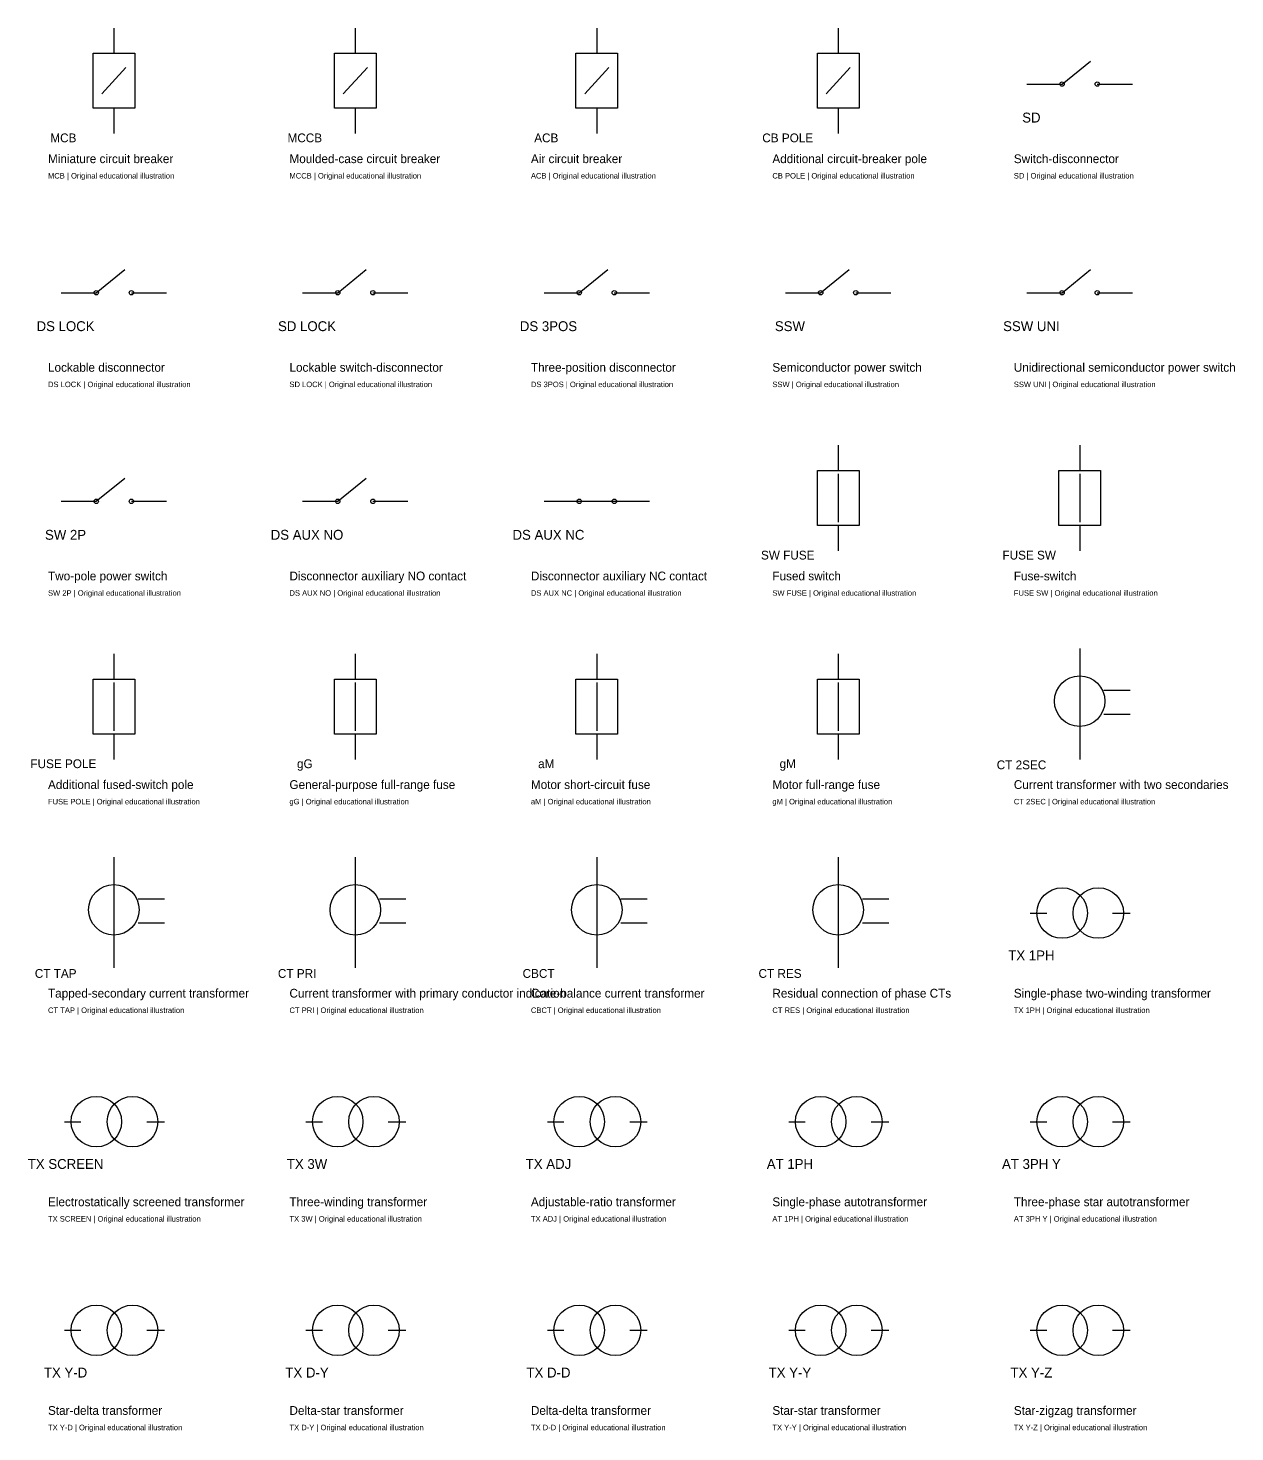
# Model space of a CAD drawing. Extents: x -25 to 1140, y -41451 to 113.
# Drawn here: x -18 to 1081, y -8961 to -7682 of the extents above; entities that cross this region are included whole.
import ezdxf
from ezdxf.enums import TextEntityAlignment as Align

# ---------------------------------------------------------------- set-up
doc = ezdxf.new("R2010")
doc.units = 0
doc.layers.add('REFERENCE', color=7, linetype='CONTINUOUS')

# ---------------------------------------------------------------- blocks, each defined once
blk = doc.blocks.new('REF_MINIATURE_CIRCUIT_BREAKER')
at = {"layer": 'REFERENCE'}
for p, q in [((60, 108), (60, 85)), ((41, 85), (79, 85)), ((41, 35), (41, 85)), ((79, 85), (79, 35)), ((49, 48), (71, 72)), ((79, 35), (41, 35)), ((60, 35), (60, 12))]:
    blk.add_line(p, q, dxfattribs=at)
blk.add_text('MCB', height=8, dxfattribs=at).set_placement((14, 4), align=Align.CENTER)
blk = doc.blocks.new('REF_MOULDED_CASE_CIRCUIT_BREAKER')
at = {"layer": 'REFERENCE'}
for p, q in [((60, 108), (60, 85)), ((41, 85), (79, 85)), ((41, 35), (41, 85)), ((79, 85), (79, 35)), ((49, 48), (71, 72)), ((79, 35), (41, 35)), ((60, 35), (60, 12))]:
    blk.add_line(p, q, dxfattribs=at)
blk.add_text('MCCB', height=8, dxfattribs=at).set_placement((14, 4), align=Align.CENTER)
blk = doc.blocks.new('REF_AIR_CIRCUIT_BREAKER')
at = {"layer": 'REFERENCE'}
for p, q in [((60, 108), (60, 85)), ((41, 85), (79, 85)), ((41, 35), (41, 85)), ((79, 85), (79, 35)), ((49, 48), (71, 72)), ((79, 35), (41, 35)), ((60, 35), (60, 12))]:
    blk.add_line(p, q, dxfattribs=at)
blk.add_text('ACB', height=8, dxfattribs=at).set_placement((14, 4), align=Align.CENTER)
blk = doc.blocks.new('REF_ADDITIONAL_CIRCUIT_BREAKER_POLE')
at = {"layer": 'REFERENCE'}
for p, q in [((60, 108), (60, 85)), ((41, 85), (79, 85)), ((41, 35), (41, 85)), ((79, 85), (79, 35)), ((49, 48), (71, 72)), ((79, 35), (41, 35)), ((60, 35), (60, 12))]:
    blk.add_line(p, q, dxfattribs=at)
blk.add_text('CB POLE', height=8, dxfattribs=at).set_placement((14, 4), align=Align.CENTER)
blk = doc.blocks.new('REF_SWITCH_DISCONNECTOR')
at = {"layer": 'REFERENCE'}
for p, q in [((44, 57), (70, 78)), ((12, 57), (44, 57)), ((76, 57), (108, 57))]:
    blk.add_line(p, q, dxfattribs=at)
for centre in [(44, 57), (76, 57)]:
    blk.add_circle(centre, 2, dxfattribs=at)
blk.add_text('SD', height=9, dxfattribs=at).set_placement((16, 22), align=Align.CENTER)
blk = doc.blocks.new('REF_LOCKABLE_DISCONNECTOR')
at = {"layer": 'REFERENCE'}
for p, q in [((44, 57), (70, 78)), ((12, 57), (44, 57)), ((76, 57), (108, 57))]:
    blk.add_line(p, q, dxfattribs=at)
for centre in [(44, 57), (76, 57)]:
    blk.add_circle(centre, 2, dxfattribs=at)
blk.add_text('DS LOCK', height=9, dxfattribs=at).set_placement((16, 22), align=Align.CENTER)
blk = doc.blocks.new('REF_LOCKABLE_SWITCH_DISCONNECTOR')
at = {"layer": 'REFERENCE'}
for p, q in [((44, 57), (70, 78)), ((12, 57), (44, 57)), ((76, 57), (108, 57))]:
    blk.add_line(p, q, dxfattribs=at)
for centre in [(44, 57), (76, 57)]:
    blk.add_circle(centre, 2, dxfattribs=at)
blk.add_text('SD LOCK', height=9, dxfattribs=at).set_placement((16, 22), align=Align.CENTER)
blk = doc.blocks.new('REF_THREE_POSITION_DISCONNECTOR')
at = {"layer": 'REFERENCE'}
for p, q in [((44, 57), (70, 78)), ((12, 57), (44, 57)), ((76, 57), (108, 57))]:
    blk.add_line(p, q, dxfattribs=at)
for centre in [(44, 57), (76, 57)]:
    blk.add_circle(centre, 2, dxfattribs=at)
blk.add_text('DS 3POS', height=9, dxfattribs=at).set_placement((16, 22), align=Align.CENTER)
blk = doc.blocks.new('REF_SEMICONDUCTOR_POWER_SWITCH')
at = {"layer": 'REFERENCE'}
for p, q in [((44, 57), (70, 78)), ((12, 57), (44, 57)), ((76, 57), (108, 57))]:
    blk.add_line(p, q, dxfattribs=at)
for centre in [(44, 57), (76, 57)]:
    blk.add_circle(centre, 2, dxfattribs=at)
blk.add_text('SSW', height=9, dxfattribs=at).set_placement((16, 22), align=Align.CENTER)
blk = doc.blocks.new('REF_UNIDIRECTIONAL_SEMICONDUCTOR_POWER_SWITCH')
at = {"layer": 'REFERENCE'}
for p, q in [((44, 57), (70, 78)), ((12, 57), (44, 57)), ((76, 57), (108, 57))]:
    blk.add_line(p, q, dxfattribs=at)
for centre in [(44, 57), (76, 57)]:
    blk.add_circle(centre, 2, dxfattribs=at)
blk.add_text('SSW UNI', height=9, dxfattribs=at).set_placement((16, 22), align=Align.CENTER)
blk = doc.blocks.new('REF_TWO_POLE_POWER_SWITCH')
at = {"layer": 'REFERENCE'}
for p, q in [((44, 57), (70, 78)), ((12, 57), (44, 57)), ((76, 57), (108, 57))]:
    blk.add_line(p, q, dxfattribs=at)
for centre in [(44, 57), (76, 57)]:
    blk.add_circle(centre, 2, dxfattribs=at)
blk.add_text('SW 2P', height=9, dxfattribs=at).set_placement((16, 22), align=Align.CENTER)
blk = doc.blocks.new('REF_DISCONNECTOR_AUXILIARY_NO_CONTACT')
at = {"layer": 'REFERENCE'}
for p, q in [((44, 57), (70, 78)), ((12, 57), (44, 57)), ((76, 57), (108, 57))]:
    blk.add_line(p, q, dxfattribs=at)
for centre in [(44, 57), (76, 57)]:
    blk.add_circle(centre, 2, dxfattribs=at)
blk.add_text('DS AUX NO', height=9, dxfattribs=at).set_placement((16, 22), align=Align.CENTER)
blk = doc.blocks.new('REF_DISCONNECTOR_AUXILIARY_NC_CONTACT')
at = {"layer": 'REFERENCE'}
for p, q in [((12, 57), (44, 57)), ((44, 57), (76, 57)), ((76, 57), (108, 57))]:
    blk.add_line(p, q, dxfattribs=at)
for centre in [(44, 57), (76, 57)]:
    blk.add_circle(centre, 2, dxfattribs=at)
blk.add_text('DS AUX NC', height=9, dxfattribs=at).set_placement((16, 22), align=Align.CENTER)
blk = doc.blocks.new('REF_FUSED_SWITCH')
at = {"layer": 'REFERENCE'}
for p, q in [((60, 108), (60, 85)), ((41, 85), (79, 85)), ((41, 35), (41, 85)), ((60, 82), (60, 38)), ((79, 85), (79, 35)), ((79, 35), (41, 35)), ((60, 35), (60, 12))]:
    blk.add_line(p, q, dxfattribs=at)
blk.add_text('SW FUSE', height=8, dxfattribs=at).set_placement((14, 4), align=Align.CENTER)
blk = doc.blocks.new('REF_FUSE_SWITCH')
at = {"layer": 'REFERENCE'}
for p, q in [((60, 108), (60, 85)), ((41, 85), (79, 85)), ((41, 35), (41, 85)), ((60, 82), (60, 38)), ((79, 85), (79, 35)), ((79, 35), (41, 35)), ((60, 35), (60, 12))]:
    blk.add_line(p, q, dxfattribs=at)
blk.add_text('FUSE SW', height=8, dxfattribs=at).set_placement((14, 4), align=Align.CENTER)
blk = doc.blocks.new('REF_ADDITIONAL_FUSED_SWITCH_POLE')
at = {"layer": 'REFERENCE'}
for p, q in [((60, 108), (60, 85)), ((41, 85), (79, 85)), ((41, 35), (41, 85)), ((60, 82), (60, 38)), ((79, 85), (79, 35)), ((79, 35), (41, 35)), ((60, 35), (60, 12))]:
    blk.add_line(p, q, dxfattribs=at)
blk.add_text('FUSE POLE', height=8, dxfattribs=at).set_placement((14, 4), align=Align.CENTER)
blk = doc.blocks.new('REF_GENERAL_PURPOSE_FULL_RANGE_FUSE')
at = {"layer": 'REFERENCE'}
for p, q in [((60, 108), (60, 85)), ((41, 85), (79, 85)), ((41, 35), (41, 85)), ((60, 82), (60, 38)), ((79, 85), (79, 35)), ((79, 35), (41, 35)), ((60, 35), (60, 12))]:
    blk.add_line(p, q, dxfattribs=at)
blk.add_text('gG', height=8, dxfattribs=at).set_placement((14, 4), align=Align.CENTER)
blk = doc.blocks.new('REF_MOTOR_SHORT_CIRCUIT_FUSE')
at = {"layer": 'REFERENCE'}
for p, q in [((60, 108), (60, 85)), ((41, 85), (79, 85)), ((41, 35), (41, 85)), ((60, 82), (60, 38)), ((79, 85), (79, 35)), ((79, 35), (41, 35)), ((60, 35), (60, 12))]:
    blk.add_line(p, q, dxfattribs=at)
blk.add_text('aM', height=8, dxfattribs=at).set_placement((14, 4), align=Align.CENTER)
blk = doc.blocks.new('REF_MOTOR_FULL_RANGE_FUSE')
at = {"layer": 'REFERENCE'}
for p, q in [((60, 108), (60, 85)), ((41, 85), (79, 85)), ((41, 35), (41, 85)), ((60, 82), (60, 38)), ((79, 85), (79, 35)), ((79, 35), (41, 35)), ((60, 35), (60, 12))]:
    blk.add_line(p, q, dxfattribs=at)
blk.add_text('gM', height=8, dxfattribs=at).set_placement((14, 4), align=Align.CENTER)
blk = doc.blocks.new('REF_CURRENT_TRANSFORMER_WITH_TWO_SECONDARIES')
at = {"layer": 'REFERENCE'}
for p, q in [((60, 113), (60, 12)), ((82, 75), (106, 75)), ((82, 53), (106, 53))]:
    blk.add_line(p, q, dxfattribs=at)
blk.add_circle((60, 65), 23, dxfattribs=at)
blk.add_text('CT 2SEC', height=8, dxfattribs=at).set_placement((7, 3), align=Align.CENTER)
blk = doc.blocks.new('REF_TAPPED_SECONDARY_CURRENT_TRANSFORMER')
at = {"layer": 'REFERENCE'}
for p, q in [((60, 113), (60, 12)), ((82, 75), (106, 75)), ((82, 53), (106, 53))]:
    blk.add_line(p, q, dxfattribs=at)
blk.add_circle((60, 65), 23, dxfattribs=at)
blk.add_text('CT TAP', height=8, dxfattribs=at).set_placement((7, 3), align=Align.CENTER)
blk = doc.blocks.new('REF_CURRENT_TRANSFORMER_WITH_PRIMARY_CONDUCTOR_INDICATION')
at = {"layer": 'REFERENCE'}
for p, q in [((60, 113), (60, 12)), ((82, 75), (106, 75)), ((82, 53), (106, 53))]:
    blk.add_line(p, q, dxfattribs=at)
blk.add_circle((60, 65), 23, dxfattribs=at)
blk.add_text('CT PRI', height=8, dxfattribs=at).set_placement((7, 3), align=Align.CENTER)
blk = doc.blocks.new('REF_CORE_BALANCE_CURRENT_TRANSFORMER')
at = {"layer": 'REFERENCE'}
for p, q in [((60, 113), (60, 12)), ((82, 75), (106, 75)), ((82, 53), (106, 53))]:
    blk.add_line(p, q, dxfattribs=at)
blk.add_circle((60, 65), 23, dxfattribs=at)
blk.add_text('CBCT', height=8, dxfattribs=at).set_placement((7, 3), align=Align.CENTER)
blk = doc.blocks.new('REF_RESIDUAL_CONNECTION_OF_PHASE_CTS')
at = {"layer": 'REFERENCE'}
for p, q in [((60, 113), (60, 12)), ((82, 75), (106, 75)), ((82, 53), (106, 53))]:
    blk.add_line(p, q, dxfattribs=at)
blk.add_circle((60, 65), 23, dxfattribs=at)
blk.add_text('CT RES', height=8, dxfattribs=at).set_placement((7, 3), align=Align.CENTER)
blk = doc.blocks.new('REF_SINGLE_PHASE_TWO_WINDING_TRANSFORMER')
at = {"layer": 'REFERENCE'}
for p, q in [((15, 62), (30, 62)), ((90, 62), (106, 62))]:
    blk.add_line(p, q, dxfattribs=at)
for centre in [(44, 62), (77, 62)]:
    blk.add_circle(centre, 23, dxfattribs=at)
blk.add_text('TX 1PH', height=9, dxfattribs=at).set_placement((16, 19), align=Align.CENTER)
blk = doc.blocks.new('REF_ELECTROSTATICALLY_SCREENED_TRANSFORMER')
at = {"layer": 'REFERENCE'}
for p, q in [((15, 62), (30, 62)), ((90, 62), (106, 62))]:
    blk.add_line(p, q, dxfattribs=at)
for centre in [(44, 62), (77, 62)]:
    blk.add_circle(centre, 23, dxfattribs=at)
blk.add_text('TX SCREEN', height=9, dxfattribs=at).set_placement((16, 19), align=Align.CENTER)
blk = doc.blocks.new('REF_THREE_WINDING_TRANSFORMER')
at = {"layer": 'REFERENCE'}
for p, q in [((15, 62), (30, 62)), ((90, 62), (106, 62))]:
    blk.add_line(p, q, dxfattribs=at)
for centre in [(44, 62), (77, 62)]:
    blk.add_circle(centre, 23, dxfattribs=at)
blk.add_text('TX 3W', height=9, dxfattribs=at).set_placement((16, 19), align=Align.CENTER)
blk = doc.blocks.new('REF_ADJUSTABLE_RATIO_TRANSFORMER')
at = {"layer": 'REFERENCE'}
for p, q in [((15, 62), (30, 62)), ((90, 62), (106, 62))]:
    blk.add_line(p, q, dxfattribs=at)
for centre in [(44, 62), (77, 62)]:
    blk.add_circle(centre, 23, dxfattribs=at)
blk.add_text('TX ADJ', height=9, dxfattribs=at).set_placement((16, 19), align=Align.CENTER)
blk = doc.blocks.new('REF_SINGLE_PHASE_AUTOTRANSFORMER')
at = {"layer": 'REFERENCE'}
for p, q in [((15, 62), (30, 62)), ((90, 62), (106, 62))]:
    blk.add_line(p, q, dxfattribs=at)
for centre in [(44, 62), (77, 62)]:
    blk.add_circle(centre, 23, dxfattribs=at)
blk.add_text('AT 1PH', height=9, dxfattribs=at).set_placement((16, 19), align=Align.CENTER)
blk = doc.blocks.new('REF_THREE_PHASE_STAR_AUTOTRANSFORMER')
at = {"layer": 'REFERENCE'}
for p, q in [((15, 62), (30, 62)), ((90, 62), (106, 62))]:
    blk.add_line(p, q, dxfattribs=at)
for centre in [(44, 62), (77, 62)]:
    blk.add_circle(centre, 23, dxfattribs=at)
blk.add_text('AT 3PH Y', height=9, dxfattribs=at).set_placement((16, 19), align=Align.CENTER)
blk = doc.blocks.new('REF_STAR_DELTA_TRANSFORMER')
at = {"layer": 'REFERENCE'}
for p, q in [((15, 62), (30, 62)), ((90, 62), (106, 62))]:
    blk.add_line(p, q, dxfattribs=at)
for centre in [(44, 62), (77, 62)]:
    blk.add_circle(centre, 23, dxfattribs=at)
blk.add_text('TX Y-D', height=9, dxfattribs=at).set_placement((16, 19), align=Align.CENTER)
blk = doc.blocks.new('REF_DELTA_STAR_TRANSFORMER')
at = {"layer": 'REFERENCE'}
for p, q in [((15, 62), (30, 62)), ((90, 62), (106, 62))]:
    blk.add_line(p, q, dxfattribs=at)
for centre in [(44, 62), (77, 62)]:
    blk.add_circle(centre, 23, dxfattribs=at)
blk.add_text('TX D-Y', height=9, dxfattribs=at).set_placement((16, 19), align=Align.CENTER)
blk = doc.blocks.new('REF_DELTA_DELTA_TRANSFORMER')
at = {"layer": 'REFERENCE'}
for p, q in [((15, 62), (30, 62)), ((90, 62), (106, 62))]:
    blk.add_line(p, q, dxfattribs=at)
for centre in [(44, 62), (77, 62)]:
    blk.add_circle(centre, 23, dxfattribs=at)
blk.add_text('TX D-D', height=9, dxfattribs=at).set_placement((16, 19), align=Align.CENTER)
blk = doc.blocks.new('REF_STAR_STAR_TRANSFORMER')
at = {"layer": 'REFERENCE'}
for p, q in [((15, 62), (30, 62)), ((90, 62), (106, 62))]:
    blk.add_line(p, q, dxfattribs=at)
for centre in [(44, 62), (77, 62)]:
    blk.add_circle(centre, 23, dxfattribs=at)
blk.add_text('TX Y-Y', height=9, dxfattribs=at).set_placement((16, 19), align=Align.CENTER)
blk = doc.blocks.new('REF_STAR_ZIGZAG_TRANSFORMER')
at = {"layer": 'REFERENCE'}
for p, q in [((15, 62), (30, 62)), ((90, 62), (106, 62))]:
    blk.add_line(p, q, dxfattribs=at)
for centre in [(44, 62), (77, 62)]:
    blk.add_circle(centre, 23, dxfattribs=at)
blk.add_text('TX Y-Z', height=9, dxfattribs=at).set_placement((16, 19), align=Align.CENTER)

msp = doc.modelspace()

# ---------------------------------------------------------------- block references
at = {"layer": 'REFERENCE'}
for name, p in [('REF_MINIATURE_CIRCUIT_BREAKER', (0, -7790)), ('REF_MOULDED_CASE_CIRCUIT_BREAKER', (220, -7790)), ('REF_AIR_CIRCUIT_BREAKER', (440, -7790)), ('REF_ADDITIONAL_CIRCUIT_BREAKER_POLE', (660, -7790)), ('REF_SWITCH_DISCONNECTOR', (880, -7790)), ('REF_LOCKABLE_DISCONNECTOR', (0, -7980)), ('REF_LOCKABLE_SWITCH_DISCONNECTOR', (220, -7980)), ('REF_THREE_POSITION_DISCONNECTOR', (440, -7980)), ('REF_SEMICONDUCTOR_POWER_SWITCH', (660, -7980)), ('REF_UNIDIRECTIONAL_SEMICONDUCTOR_POWER_SWITCH', (880, -7980)), ('REF_FUSED_SWITCH', (660, -8170)), ('REF_FUSE_SWITCH', (880, -8170)), ('REF_TWO_POLE_POWER_SWITCH', (0, -8170)), ('REF_DISCONNECTOR_AUXILIARY_NO_CONTACT', (220, -8170)), ('REF_DISCONNECTOR_AUXILIARY_NC_CONTACT', (440, -8170)), ('REF_ADDITIONAL_FUSED_SWITCH_POLE', (0, -8360)), ('REF_GENERAL_PURPOSE_FULL_RANGE_FUSE', (220, -8360)), ('REF_MOTOR_SHORT_CIRCUIT_FUSE', (440, -8360)), ('REF_MOTOR_FULL_RANGE_FUSE', (660, -8360)), ('REF_CURRENT_TRANSFORMER_WITH_TWO_SECONDARIES', (880, -8360)), ('REF_TAPPED_SECONDARY_CURRENT_TRANSFORMER', (0, -8550)), ('REF_CURRENT_TRANSFORMER_WITH_PRIMARY_CONDUCTOR_INDICATION', (220, -8550)), ('REF_CORE_BALANCE_CURRENT_TRANSFORMER', (440, -8550)), ('REF_RESIDUAL_CONNECTION_OF_PHASE_CTS', (660, -8550)), ('REF_SINGLE_PHASE_TWO_WINDING_TRANSFORMER', (880, -8550)), ('REF_ELECTROSTATICALLY_SCREENED_TRANSFORMER', (0, -8740)), ('REF_THREE_WINDING_TRANSFORMER', (220, -8740)), ('REF_ADJUSTABLE_RATIO_TRANSFORMER', (440, -8740)), ('REF_SINGLE_PHASE_AUTOTRANSFORMER', (660, -8740)), ('REF_THREE_PHASE_STAR_AUTOTRANSFORMER', (880, -8740)), ('REF_STAR_DELTA_TRANSFORMER', (0, -8930)), ('REF_DELTA_STAR_TRANSFORMER', (220, -8930)), ('REF_DELTA_DELTA_TRANSFORMER', (440, -8930)), ('REF_STAR_STAR_TRANSFORMER', (660, -8930)), ('REF_STAR_ZIGZAG_TRANSFORMER', (880, -8930))]:
    msp.add_blockref(name, p, dxfattribs=at)

# ---------------------------------------------------------------- texts
for s, height, p in [('Miniature circuit breaker', 8, (0, -7805)), ('Moulded-case circuit breaker', 8, (220, -7805)), ('Air circuit breaker', 8, (440, -7805)), ('Additional circuit-breaker pole', 8, (660, -7805)), ('Switch-disconnector', 8, (880, -7805)), ('MCB | Original educational illustration', 5, (0, -7819)), ('MCCB | Original educational illustration', 5, (220, -7819)), ('ACB | Original educational illustration', 5, (440, -7819)), ('CB POLE | Original educational illustration', 5, (660, -7819)), ('SD | Original educational illustration', 5, (880, -7819)), ('Lockable disconnector', 8, (0, -7995)), ('Lockable switch-disconnector', 8, (220, -7995)), ('Three-position disconnector', 8, (440, -7995)), ('Semiconductor power switch', 8, (660, -7995)), ('Unidirectional semiconductor power switch', 8, (880, -7995)), ('DS LOCK | Original educational illustration', 5, (0, -8009)), ('SD LOCK | Original educational illustration', 5, (220, -8009)), ('DS 3POS | Original educational illustration', 5, (440, -8009)), ('SSW | Original educational illustration', 5, (660, -8009)), ('SSW UNI | Original educational illustration', 5, (880, -8009)), ('Two-pole power switch', 8, (0, -8185)), ('Disconnector auxiliary NO contact', 8, (220, -8185)), ('Disconnector auxiliary NC contact', 8, (440, -8185)), ('Fused switch', 8, (660, -8185)), ('Fuse-switch', 8, (880, -8185)), ('SW 2P | Original educational illustration', 5, (0, -8199)), ('DS AUX NO | Original educational illustration', 5, (220, -8199)), ('DS AUX NC | Original educational illustration', 5, (440, -8199)), ('SW FUSE | Original educational illustration', 5, (660, -8199)), ('FUSE SW | Original educational illustration', 5, (880, -8199)), ('Additional fused-switch pole', 8, (0, -8375)), ('General-purpose full-range fuse', 8, (220, -8375)), ('Motor short-circuit fuse', 8, (440, -8375)), ('Motor full-range fuse', 8, (660, -8375)), ('Current transformer with two secondaries', 8, (880, -8375)), ('FUSE POLE | Original educational illustration', 5, (0, -8389)), ('gG | Original educational illustration', 5, (220, -8389)), ('aM | Original educational illustration', 5, (440, -8389)), ('gM | Original educational illustration', 5, (660, -8389)), ('CT 2SEC | Original educational illustration', 5, (880, -8389)), ('Tapped-secondary current transformer', 8, (0, -8565)), ('Current transformer with primary conductor indication', 8, (220, -8565)), ('Core-balance current transformer', 8, (440, -8565)), ('Residual connection of phase CTs', 8, (660, -8565)), ('Single-phase two-winding transformer', 8, (880, -8565)), ('CT TAP | Original educational illustration', 5, (0, -8579)), ('CT PRI | Original educational illustration', 5, (220, -8579)), ('CBCT | Original educational illustration', 5, (440, -8579)), ('CT RES | Original educational illustration', 5, (660, -8579)), ('TX 1PH | Original educational illustration', 5, (880, -8579)), ('Electrostatically screened transformer', 8, (0, -8755)), ('Three-winding transformer', 8, (220, -8755)), ('Adjustable-ratio transformer', 8, (440, -8755)), ('Single-phase autotransformer', 8, (660, -8755)), ('Three-phase star autotransformer', 8, (880, -8755)), ('TX SCREEN | Original educational illustration', 5, (0, -8769)), ('TX 3W | Original educational illustration', 5, (220, -8769)), ('TX ADJ | Original educational illustration', 5, (440, -8769)), ('AT 1PH | Original educational illustration', 5, (660, -8769)), ('AT 3PH Y | Original educational illustration', 5, (880, -8769)), ('Star-delta transformer', 8, (0, -8945)), ('Delta-star transformer', 8, (220, -8945)), ('Delta-delta transformer', 8, (440, -8945)), ('Star-star transformer', 8, (660, -8945)), ('Star-zigzag transformer', 8, (880, -8945)), ('TX Y-D | Original educational illustration', 5, (0, -8959)), ('TX D-Y | Original educational illustration', 5, (220, -8959)), ('TX D-D | Original educational illustration', 5, (440, -8959)), ('TX Y-Y | Original educational illustration', 5, (660, -8959)), ('TX Y-Z | Original educational illustration', 5, (880, -8959))]:
    msp.add_text(s, height=height, dxfattribs=at).set_placement(p)

doc.saveas('drawing.dxf')
